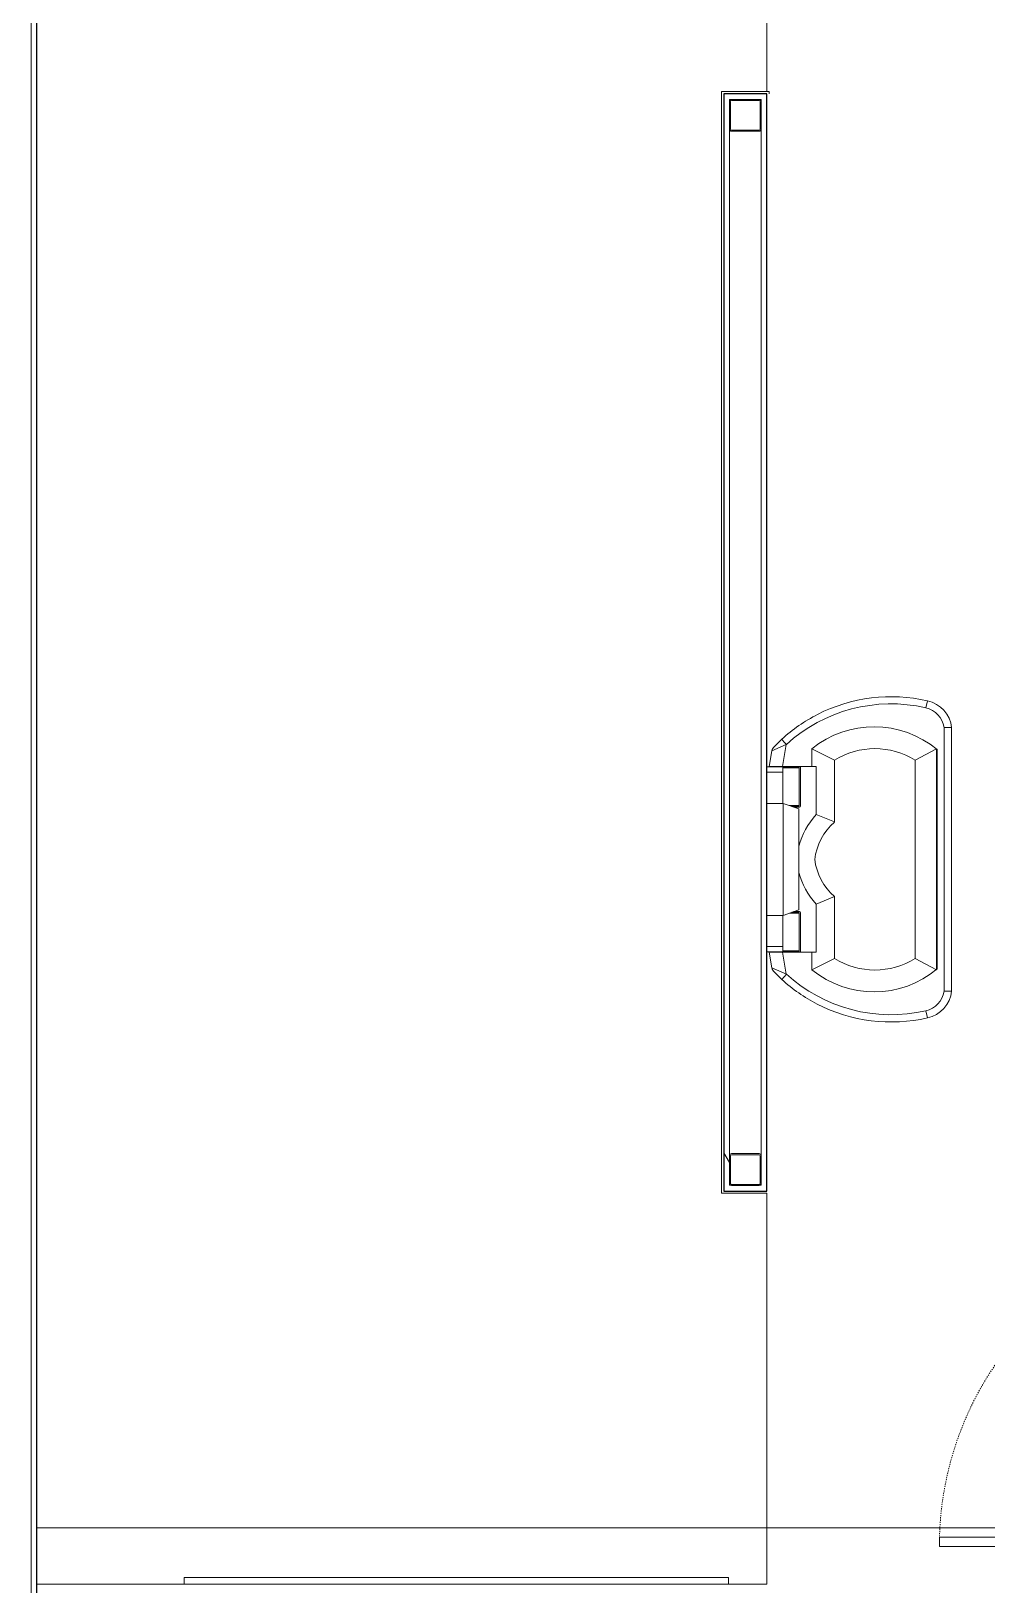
# Model space of a CAD drawing. Header units: inches. Extents: x 20008 to 27263, y -26025 to -19005.
# Drawn here: x 25307.1 to 25412.5, y -22691.4 to -22520 of the extents above; entities that cross this region are included whole.
import ezdxf

# ---------------------------------------------------------------- set-up
doc = ezdxf.new("R2010")
doc.units = ezdxf.units.IN
doc.header["$MEASUREMENT"] = 0
doc.linetypes.add('Dash', pattern=[0.25, 0.125, -0.125])
doc.linetypes.add('Dash_2_', pattern=[0.25, 0.125, -0.125])
for name, color, linetype, lineweight in [('A-FLOR', 192, 'Continuous', 9), ('A-WALL', 113, 'Continuous', 9), ('A-WALL-PATT', 111, 'Continuous', 25), ('I-WALL', 2, 'Continuous', 9), ('Q-SPCQ', 91, 'Continuous', 9), ('Q-SPCQ-HDLN', 91, 'Dash', 9), ('S-COLS', 52, 'Continuous', 9)]:
    doc.layers.add(name, color=color, linetype=linetype, lineweight=lineweight)

# ---------------------------------------------------------------- blocks, each defined once
blk = doc.blocks.new('Partition-Floor_Braced-Bradley_Corp-St_Stl-ADA-N_Stalls - ADA _optional_ _ n Standard Stalls-320718-Site Plan - Phase 1')
at = {"layer": 'Q-SPCQ', "color": 7}
for p, q in [((11.69, 94.87), (12.69, 94.87)), ((11.69, 59.25), (11.69, 94.87)), ((12.69, 94.87), (12.69, 59.25)), ((71.69, 84.87), (72.69, 84.87)), ((71.69, 59.25), (71.69, 84.87)), ((72.69, 84.87), (72.69, 59.25)), ((8.5, 59.88), (11.5, 59.88)), ((8.5, 58.63), (8.5, 59.88)), ((11.5, 58.63), (8.5, 58.63)), ((11.5, 59.88), (11.5, 58.63)), ((12.69, 59.25), (11.69, 59.25)), ((47.5, 59.88), (71.5, 59.88)), ((47.5, 58.63), (47.5, 59.88)), ((71.5, 58.63), (47.5, 58.63)), ((71.5, 59.88), (71.5, 58.63)), ((72.69, 59.25), (71.69, 59.25)), ((97.5, 59.88), (106, 59.88)), ((97.5, 58.63), (97.5, 59.88)), ((106, 58.63), (97.5, 58.63)), ((106, 59.88), (106, 58.63)), ((67.5, 58.13), (68.5, 58.13)), ((67.5, 0.88), (67.5, 58.13)), ((68.5, 58.13), (68.5, 0.88)), ((104.5, 58.13), (105.5, 58.13)), ((104.5, 0.88), (104.5, 58.13)), ((105.5, 58.13), (105.5, 0.88)), ((68.5, 0.88), (67.5, 0.88)), ((105.5, 0.88), (104.5, 0.88))]:
    blk.add_line(p, q, dxfattribs=at)
at = {"layer": 'Q-SPCQ-HDLN', "color": 7, "linetype": 'Dash_2_'}
for centre, radius, end in [((11.69, 59.25), 35.62, 88.2092), ((71.69, 59.25), 25.62, 87.7958)]:
    blk.add_arc(centre, radius, 0, end, dxfattribs=at)
blk = doc.blocks.new('Bradley-Washroom_Accessories-Mirrors-780_Custom - Bradley-Washroom_Accessories-Mirrors-780_Custom-177612-Site Plan - Phase 1')
at = {"layer": 'Q-SPCQ', "color": 7}
for p, q in [((25324.02, -22690.55), (25384.02, -22690.55)), ((25324.02, -22690.55), (25324.02, -22691.3)), ((25384.02, -22691.3), (25384.02, -22690.55)), ((25384.02, -22691.3), (25324.02, -22691.3))]:
    blk.add_line(p, q, dxfattribs=at)
blk = doc.blocks.new('HSS-Hollow Structural Section-Column - HSS3-1_2X3-1_2X1_8-V69-Site Plan - Phase 1')
at = {"layer": 'S-COLS', "color": 50, "lineweight": 15}
for p, q in [((1.518, 1.75), (-1.518, 1.75)), ((-1.75, 1.518), (-1.75, -1.518)), ((-1.634, -1.518), (-1.634, 1.518)), ((-1.518, 1.634), (1.518, 1.634)), ((1.634, 1.518), (1.634, -1.518)), ((1.75, -1.518), (1.75, 1.518)), ((1.518, -1.634), (-1.518, -1.634)), ((-1.518, -1.75), (1.518, -1.75))]:
    blk.add_line(p, q, dxfattribs=at)
for centre, radius, start, end in [((-1.518, 1.518), 0.232, 90, 180), ((1.518, 1.518), 0.232, 360, 90), ((-1.518, 1.518), 0.116, 90, 180), ((1.518, 1.518), 0.116, 0, 90), ((-1.518, -1.518), 0.232, 180, 270), ((-1.518, -1.518), 0.116, 180, 270), ((1.518, -1.518), 0.232, 270, 360), ((1.518, -1.518), 0.116, 270, 360)]:
    blk.add_arc(centre, radius, start, end, dxfattribs=at)
blk = doc.blocks.new('HSS-Hollow Structural Section-Column - HSS3-1_2X3-1_2X1_8-V71-Site Plan - Phase 1')
at = {"layer": 'S-COLS', "color": 50, "lineweight": 15}
for p, q in [((1.518, 1.75), (-1.518, 1.75)), ((-1.75, 1.518), (-1.75, -1.518)), ((-1.634, -1.518), (-1.634, 1.518)), ((-1.518, 1.634), (1.518, 1.634)), ((1.634, 1.518), (1.634, -1.518)), ((1.75, -1.518), (1.75, 1.518)), ((1.518, -1.634), (-1.518, -1.634)), ((-1.518, -1.75), (1.518, -1.75))]:
    blk.add_line(p, q, dxfattribs=at)
for centre, radius, start, end in [((-1.518, 1.518), 0.232, 90, 180), ((1.518, 1.518), 0.232, 360, 90), ((-1.518, 1.518), 0.116, 90, 180), ((1.518, 1.518), 0.116, 0, 90), ((-1.518, -1.518), 0.232, 180, 270), ((-1.518, -1.518), 0.116, 180, 270), ((1.518, -1.518), 0.232, 270, 360), ((1.518, -1.518), 0.116, 270, 360)]:
    blk.add_arc(centre, radius, start, end, dxfattribs=at)
blk = doc.blocks.new('Change_Table-Flip_Down-Frost_Products_LTD_-1125 - Polyethylene-White-366105-Site Plan - Phase 1')
at = {"layer": 'Q-SPCQ', "color": 10, "lineweight": 13}
for p, q in [((25405.77, -22594.65), (25405.95, -22593.86)), ((25389.09, -22598.91), (25389.89, -22598.11)), ((25407.79, -22596.82), (25408.62, -22596.82)), ((25407.79, -22625.89), (25407.79, -22596.82)), ((25408.62, -22596.82), (25408.62, -22625.89)), ((25388.51, -22601.1), (25388.81, -22599.4)), ((25390.4, -22598.7), (25388.81, -22599.4)), ((25390.4, -22598.7), (25389.98, -22601.1)), ((25395.7, -22600.41), (25393.21, -22599.17)), ((25393.21, -22601.1), (25393.21, -22599.17)), ((25404.61, -22600.41), (25406.94, -22599.17)), ((25406.94, -22599.17), (25406.94, -22623.53)), ((25407.04, -22599.25), (25407.04, -22623.45)), ((25388.27, -22601.15), (25388.51, -22601.15)), ((25390.02, -22601.75), (25388.27, -22601.75)), ((25393.69, -22601.1), (25388.51, -22601.1)), ((25388.51, -22601.15), (25388.51, -22601.1)), ((25388.51, -22601.15), (25391.73, -22601.15)), ((25390.02, -22601.15), (25390.02, -22605.18)), ((25391.83, -22601.25), (25390.02, -22601.25)), ((25391.83, -22605.43), (25391.83, -22601.25)), ((25391.96, -22601.1), (25391.96, -22605.5)), ((25393.69, -22606.42), (25393.69, -22601.1)), ((25395.7, -22600.41), (25395.7, -22607.23)), ((25404.61, -22622.3), (25404.61, -22600.41)), ((25390.07, -22605.18), (25388.27, -22605.18)), ((25390.07, -22617.53), (25390.07, -22605.18)), ((25390.07, -22605.18), (25391.77, -22605.8)), ((25390.75, -22605.43), (25391.83, -22605.43)), ((25391.73, -22605.53), (25391.02, -22605.53)), ((25391.86, -22605.6), (25391.23, -22605.6)), ((25391.77, -22605.8), (25391.77, -22616.91)), ((25393.69, -22606.42), (25395.7, -22607.23)), ((25393.69, -22616.29), (25395.7, -22615.47)), ((25395.7, -22622.3), (25395.7, -22615.47)), ((25390.07, -22617.53), (25391.77, -22616.91)), ((25390.75, -22617.28), (25391.83, -22617.28)), ((25391.73, -22617.18), (25391.02, -22617.18)), ((25391.86, -22617.1), (25391.23, -22617.1)), ((25391.83, -22621.45), (25391.83, -22617.28)), ((25391.96, -22621.6), (25391.96, -22617.2)), ((25393.69, -22616.29), (25393.69, -22621.6)), ((25388.27, -22617.53), (25390.07, -22617.53)), ((25390.02, -22617.53), (25390.02, -22621.55)), ((25390.02, -22620.95), (25388.27, -22620.95)), ((25388.51, -22621.55), (25388.27, -22621.55)), ((25388.51, -22621.55), (25391.73, -22621.55)), ((25388.51, -22621.6), (25388.51, -22621.55)), ((25393.69, -22621.6), (25388.51, -22621.6)), ((25388.81, -22623.31), (25388.51, -22621.6)), ((25389.98, -22621.6), (25390.4, -22624.01)), ((25391.83, -22621.45), (25390.02, -22621.45)), ((25393.21, -22621.6), (25393.21, -22623.54)), ((25393.21, -22623.54), (25395.7, -22622.3)), ((25404.61, -22622.3), (25406.94, -22623.53)), ((25390.42, -22624.03), (25388.81, -22623.31)), ((25389.89, -22624.6), (25389.09, -22623.8)), ((25389.89, -22624.6), (25390.42, -22624.03)), ((25407.79, -22625.89), (25408.62, -22625.89)), ((25405.77, -22628.06), (25405.95, -22628.85))]:
    blk.add_line(p, q, dxfattribs=at)
for centre, radius, start, end in [((25401.95, -22611.33), 17.12, 77.1058, 132.4083), ((25401.98, -22611.33), 17.91, 77.1036, 117.0252), ((25405.18, -22597.23), 2.65, 8.9006, 77.1058), ((25405.21, -22597.22), 3.44, 6.6703, 77.1036), ((25401.98, -22611.33), 17.91, 117.0252, 132.4157), ((25400.07, -22607.6), 10.87, 50.1591, 129.1586), ((25395.94, -22593.4), 7.66, 217.8807, 223.7167), ((25389.63, -22599.54), 0.83, 130.6052, 170.0067), ((25400.16, -22607.61), 8.46, 58.2462, 121.7538), ((25391.73, -22601.25), 0.1, 0, 90), ((25391.73, -22605.43), 0.1, 270, 0), ((25400.01, -22612.18), 8.55, 137.6677, 164.5358), ((25391.86, -22605.5), 0.1, 270, 0), ((25400.07, -22612.18), 6.59, 131.4443, 172.8364), ((25400.07, -22610.53), 6.59, 187.1636, 228.5557), ((25400.01, -22610.53), 8.55, 195.4642, 222.3323), ((25391.73, -22617.28), 0.1, 0, 90), ((25391.86, -22617.2), 0.1, 0, 90), ((25391.73, -22621.45), 0.1, 270, 0), ((25400.16, -22615.1), 8.46, 238.2462, 301.7538), ((25389.63, -22623.17), 0.83, 189.9933, 229.3948), ((25401.95, -22611.37), 17.12, 227.5917, 282.8942), ((25400.07, -22615.1), 10.87, 230.8414, 309.8409), ((25401.98, -22611.38), 17.91, 227.5846, 242.8439), ((25405.18, -22625.48), 2.65, 282.8942, 351.0994), ((25405.21, -22625.49), 3.44, 282.8964, 353.3297), ((25401.98, -22611.38), 17.91, 242.8439, 282.8964)]:
    blk.add_arc(centre, radius, start, end, dxfattribs=at)
blk = doc.blocks.new('Locker Rooms and Restrooms_rvt-1-Site Plan - Phase 1')
at = {"layer": 'A-WALL-PATT', "lineweight": 9}
h = blk.add_hatch(dxfattribs=at)
h.set_pattern_fill('FP_9', style=0, pattern_type=2)
h.set_pattern_definition([(0, (0, 0), (81.92, 20.48), [3.379, -58.061, 3.379, -58.061, -327.68]), (0, (0, 0), (81.92, 20.48), [-122.88, 3.379, -119.501, 3.379, -58.061, -143.36]), (0, (0, 0), (81.92, 20.48), [-307.2, 3.379, -37.581, 3.379, -99.021]), (120, (30.72, 10.24), (-58.6962, 60.704801), [3.379, -58.061, 3.379, -58.061, -327.68]), (120, (30.72, 10.24), (-58.6962, 60.704801), [-122.88, 3.379, -119.501, 3.379, -58.061, -143.36]), (120, (30.72, 10.24), (-58.6962, 60.704801), [-307.2, 3.379, -37.581, 3.379, -99.021]), (240, (40.96, 51.2), (-23.2238, -81.184801), [3.379, -58.061, 3.379, -58.061, -327.68]), (240, (40.96, 51.2), (-23.2238, -81.184801), [-122.88, 3.379, -119.501, 3.379, -58.061, -143.36]), (240, (40.96, 51.2), (-23.2238, -81.184801), [-307.2, 3.379, -37.581, 3.379, -99.021])])
h.paths.add_polyline_path([(25384.14, -22647.93), (25384.14, -22526.93), (25383.52, -22526.93), (25383.52, -22647.93)], flags=0)
at = {"layer": 'A-FLOR', "color": 7}
for p, q in [((25388.27, -22526.68), (25388.27, -22482.62)), ((25388.27, -22691.3), (25388.27, -22648.18)), ((25307.77, -22691.3), (25324.02, -22691.3)), ((25384.02, -22691.3), (25388.27, -22691.3))]:
    blk.add_line(p, q, dxfattribs=at)
at = {"layer": 'A-WALL', "color": 7}
for p, q in [((25384.14, -22527.55), (25387.64, -22527.55)), ((25384.14, -22527.55), (25384.14, -22527.8)), ((25387.64, -22527.55), (25387.64, -22527.8)), ((25384.14, -22530.83), (25384.14, -22644.05)), ((25387.64, -22530.83), (25387.64, -22644.05)), ((25384.14, -22647.08), (25384.14, -22647.3)), ((25384.37, -22647.3), (25384.14, -22647.3)), ((25387.64, -22647.3), (25387.41, -22647.3)), ((25387.64, -22647.08), (25387.64, -22647.3))]:
    blk.add_line(p, q, dxfattribs=at)
at = {"layer": 'I-WALL', "color": 7}
for p, q in [((25383.27, -22526.68), (25388.52, -22526.68)), ((25383.27, -22526.68), (25383.27, -22526.93)), ((25383.27, -22647.93), (25383.27, -22526.93)), ((25388.52, -22526.93), (25388.52, -22526.68)), ((25383.27, -22647.93), (25383.27, -22648.18)), ((25388.27, -22648.18), (25383.27, -22648.18))]:
    blk.add_line(p, q, dxfattribs=at)
at = {"layer": 'I-WALL', "color": 250, "lineweight": 25}
for p, q in [((25384.14, -22526.93), (25383.52, -22526.93)), ((25383.52, -22526.93), (25383.52, -22647.93)), ((25387.64, -22526.93), (25384.14, -22526.93)), ((25388.27, -22526.93), (25387.64, -22526.93)), ((25388.27, -22647.93), (25388.27, -22526.93)), ((25383.52, -22647.93), (25384.14, -22647.93)), ((25384.14, -22647.93), (25387.64, -22647.93)), ((25387.64, -22647.93), (25388.27, -22647.93))]:
    blk.add_line(p, q, dxfattribs=at)
at = {"lineweight": 9}
for name, p in [('HSS-Hollow Structural Section-Column - HSS3-1_2X3-1_2X1_8-V69-Site Plan - Phase 1', (25385.89, -22529.31)), ('Change_Table-Flip_Down-Frost_Products_LTD_-1125 - Polyethylene-White-366105-Site Plan - Phase 1', (0, 0)), ('HSS-Hollow Structural Section-Column - HSS3-1_2X3-1_2X1_8-V71-Site Plan - Phase 1', (25385.89, -22645.56)), ('Bradley-Washroom_Accessories-Mirrors-780_Custom - Bradley-Washroom_Accessories-Mirrors-780_Custom-177612-Site Plan - Phase 1', (0, 0))]:
    blk.add_blockref(name, p, dxfattribs=at)
at = {"lineweight": 9, "rotation": 89.99999999999959}
blk.add_blockref('Partition-Floor_Braced-Bradley_Corp-St_Stl-ADA-N_Stalls - ADA _optional_ _ n Standard Stalls-320718-Site Plan - Phase 1', (25502.14, -22698.8), dxfattribs=at)
blk = doc.blocks.new('Struct_Xcel_Sports Complex_rvt-1-Site Plan - Phase 1')
at = {"layer": 'A-FLOR', "color": 7}
blk.add_line((25307.77, -22685.08), (25498.74, -22685.08), dxfattribs=at)

msp = doc.modelspace()

# ---------------------------------------------------------------- linework, layer by layer
at = {"layer": 'A-WALL'}
msp.add_line((25307.140225, -22369.55281), (25307.140225, -22767.959451), dxfattribs=at)
at = {"layer": 'I-WALL', "lineweight": 25}
msp.add_line((25307.765225, -22767.959451), (25307.765225, -22370.30281), dxfattribs=at)

# ---------------------------------------------------------------- block references
at = {"lineweight": 5}
for name in ['Struct_Xcel_Sports Complex_rvt-1-Site Plan - Phase 1', 'Locker Rooms and Restrooms_rvt-1-Site Plan - Phase 1']:
    msp.add_blockref(name, (0, 0), dxfattribs=at)

doc.saveas('drawing.dxf')
